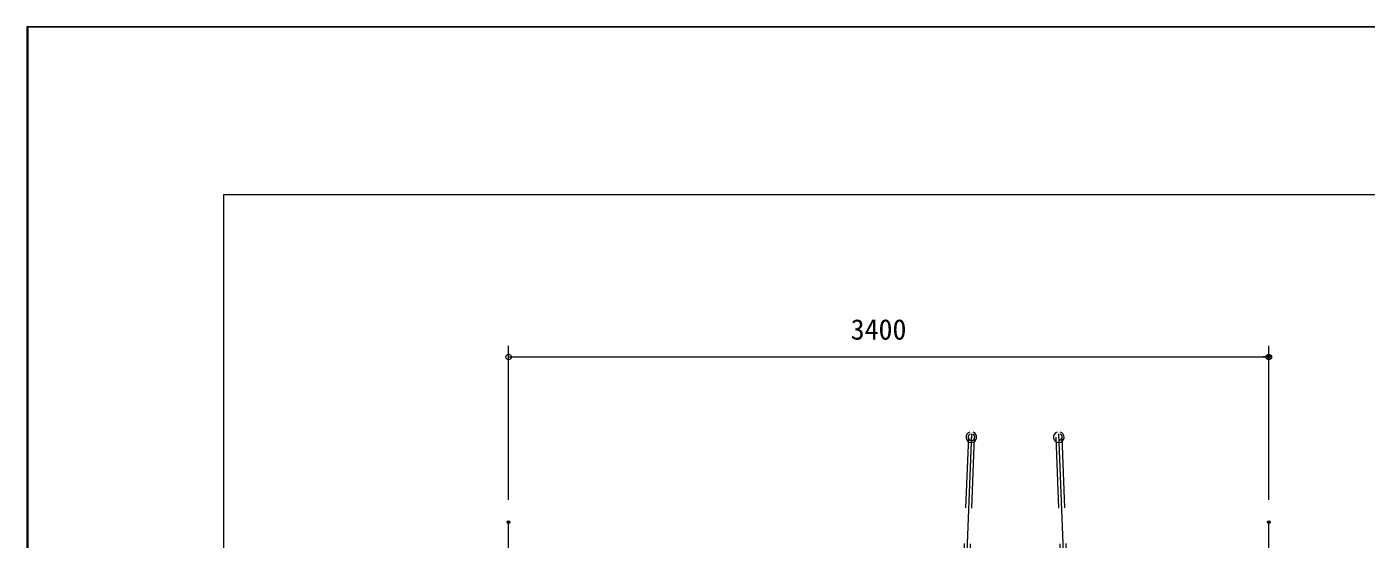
# Model space of a CAD drawing. Units: millimetres, scale not verified. Extents: x 0 to 420, y 0 to 297.
# Drawn here: x 0.2 to 120, y 251.2 to 297 of the extents above; entities that cross this region are included whole.
import ezdxf
from ezdxf.enums import TextEntityAlignment as Align

# ---------------------------------------------------------------- set-up
doc = ezdxf.new("R2010")
doc.units = ezdxf.units.MM
doc.header["$LTSCALE"] = 0.5
doc.header["$PDMODE"] = 32
doc.header["$PDSIZE"] = 0.25
doc.linetypes.add('USER1', pattern=[50.8, 31.75, -6.35, 6.35, -6.35])
doc.linetypes.add('USER2', pattern=[19.05, 12.7, -6.35])
for name, color, linetype, lineweight in [('DEFPOINTS_3', 7, 'Continuous', 0), ('LY_2', 7, 'Continuous', 0), ('LY_5', 2, 'Continuous', 18), ('LY_6', 7, 'Continuous', 0)]:
    doc.layers.add(name, color=color, linetype=linetype, lineweight=lineweight)
doc.styles.add('ＭＳ ゴシック', font='')
doc.styles.get('ＭＳ ゴシック').set_extended_font_data('MS Gothic')

# ---------------------------------------------------------------- blocks, each defined once
blk = doc.blocks.new('-022-_DOTBLANK')
at = {"color": 7, "linetype": 'Continuous', "lineweight": 0}
blk.add_line((-0.5, 0), (-1, 0), dxfattribs=at)
blk.add_circle((0, 0), 0.5, dxfattribs=at)

msp = doc.modelspace()

# ---------------------------------------------------------------- linework, layer by layer
at = {"layer": 'DEFPOINTS_3'}
for p, q in [((420.2883, 296.9811), (0.2883, 296.9811)), ((0.2883, 296.9811), (0.2883, -0.0189))]:
    msp.add_line(p, q, dxfattribs=at)
at = {"layer": 'LY_2'}
for p, q in [((17.7883, 281.9811), (17.7883, 14.9811)), ((402.7883, 281.9811), (17.7883, 281.9811))]:
    msp.add_line(p, q, dxfattribs=at)
at = {"layer": 'LY_5', "color": 7, "lineweight": 0}
for p, q in [((420.3046, 297.0189), (0.1954, 297.0189)), ((0.1954, 297.0189), (0.1954, 0.0242))]:
    msp.add_line(p, q, dxfattribs=at)
at = {"layer": 'LY_5', "color": 7, "linetype": 'USER2', "lineweight": 0}
for p, q in [((84.412, 260.3136), (83.0235, 224.0545)), ((84.9416, 260.2934), (83.5531, 224.0342)), ((92.235, 260.2934), (93.6235, 224.0342)), ((92.7646, 260.3136), (94.1531, 224.0545))]:
    msp.add_line(p, q, dxfattribs=at)
at = {"layer": 'LY_5', "color": 7, "linetype": 'USER1', "lineweight": 0}
for p, q in [((84.6883, 260.6034), (83.2883, 224.0444)), ((92.4883, 260.6034), (93.8883, 224.0444)), ((43.2883, 192.6944), (43.2883, 252.6944)), ((111.2883, 192.6944), (111.2883, 252.6944))]:
    msp.add_line(p, q, dxfattribs=at)
at = {"layer": 'LY_5', "color": 7, "lineweight": 0}
for centre, radius, start, end in [((84.6816, 260.3035), 0.48, 106.40431, 267.86271), ((84.6816, 260.3035), 0.3, 113.79504, 267.86271), ((84.6816, 260.3035), 0.48, 267.86271, 71.95745), ((84.6816, 260.3035), 0.3, 267.86271, 63.47196), ((92.495, 260.3035), 0.48, 108.04255, 272.13729), ((92.495, 260.3035), 0.3, 272.13729, 66.20496), ((92.495, 260.3035), 0.48, 272.13729, 73.59569)]:
    msp.add_arc(centre, radius, start, end, dxfattribs=at)
at = {"layer": 'LY_6'}
for p, q in [((43.2883, 254.6944), (43.2883, 268.4778)), ((111.2883, 254.6944), (111.2883, 268.4778)), ((43.2883, 267.4778), (111.2883, 267.4778))]:
    msp.add_line(p, q, dxfattribs=at)
for p in [(111.2883, 267.4778), (43.2883, 252.6944), (111.2883, 252.6944)]:
    msp.add_point(p, dxfattribs=at)

# ---------------------------------------------------------------- block references
at = {"layer": 'LY_6', "xscale": 0.5, "yscale": 0.5, "rotation": 180}
msp.add_blockref('-022-_DOTBLANK', (43.2883, 267.4778), dxfattribs=at)
at = {"layer": 'LY_6', "xscale": 0.5, "yscale": 0.5}
msp.add_blockref('-022-_DOTBLANK', (111.2883, 267.4778), dxfattribs=at)

# ---------------------------------------------------------------- texts
at = {"layer": 'LY_6', "style": 'ＭＳ ゴシック'}
msp.add_text('3400', height=1.833, dxfattribs=at).set_placement((73.8862, 268.4778), align=Align.BOTTOM_LEFT)

doc.saveas('drawing.dxf')
